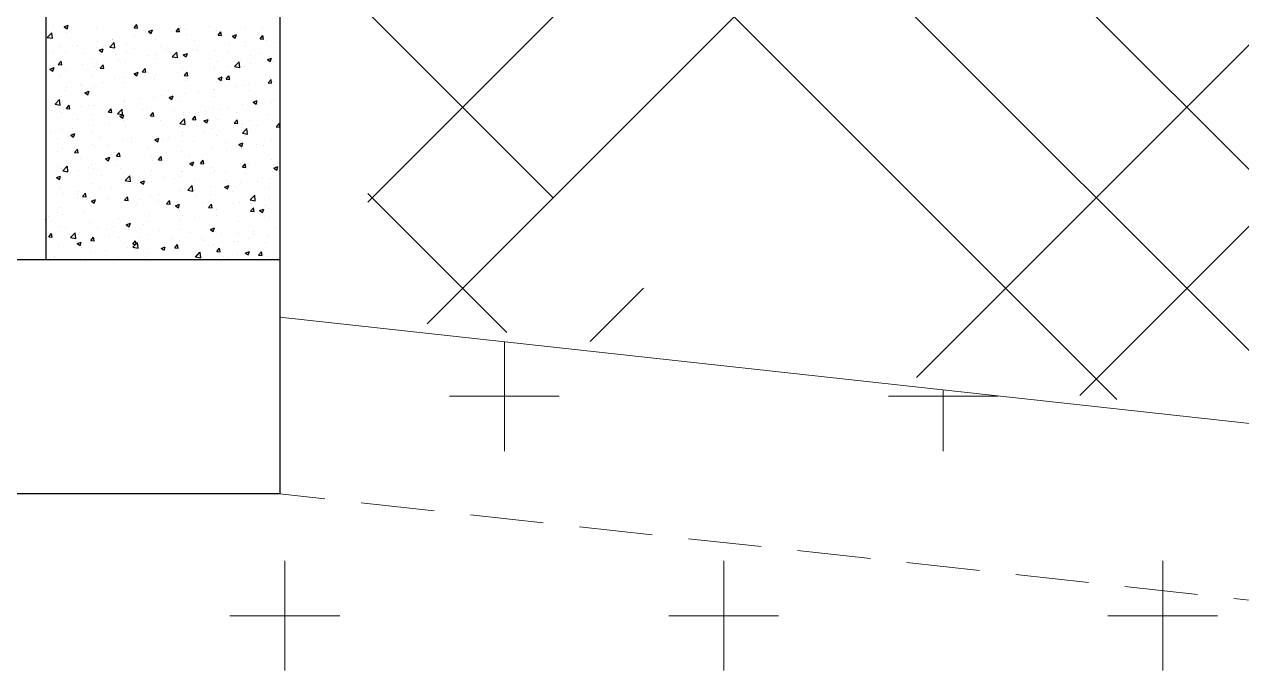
# Model space of a CAD drawing. Header units: millimetres. Extents: x 331487 to 517269, y 198509 to 399936.
# Drawn here: x 392183 to 394263, y 394749 to 395854 of the extents above; entities that cross this region are included whole.
import ezdxf

# ---------------------------------------------------------------- set-up
doc = ezdxf.new("R2010")
doc.units = ezdxf.units.MM
doc.header["$MEASUREMENT"] = 0
doc.linetypes.add('DASHED', pattern=[0.75, 0.5, -0.25])
doc.linetypes.add('DASHED2', pattern=[0.375, 0.25, -0.125])
doc.layers.add('9th_Sunk', color=251, linetype='DASHED', lineweight=5)
doc.layers.add('BEAM', color=1, linetype='Continuous', lineweight=5)
doc.layers.add('COLUMN', color=6, linetype='Continuous')

msp = doc.modelspace()

# ---------------------------------------------------------------- linework, layer by layer
at = {"layer": '9th_Sunk', "linetype": 'Continuous'}
for p, q in [((393707.9, 395250.4), (396025.7, 397568.2)), ((394744.9, 395136.6), (392770.1, 397111.4)), ((392770.1, 395550.1), (394169.5, 396949.5)), ((393986.7, 395219.8), (395561.7, 396794.8)), ((394397.5, 395174.8), (392932.1, 396640.1)), ((392871.6, 395342.1), (393705.5, 396176.1)), ((393086.8, 395557.4), (392770.1, 395874)), ((394050, 395212.9), (393396.1, 395866.7)), ((393007.6, 395327.2), (392770.1, 395564.7)), ((393150.4, 395311.6), (393241.5, 395402.7))]:
    msp.add_line(p, q, dxfattribs=at)
at = {"layer": 'BEAM', "ltscale": 750}
msp.add_line((395120.1, 395079.3), (392620.1, 395353.3), dxfattribs=at)
at = {"layer": 'BEAM', "color": 253, "linetype": 'Continuous', "ltscale": 750}
for p, q in [((393003.6, 395124.5), (393003.6, 395311.2)), ((392909.8, 395218.2), (393097.3, 395218.2)), ((393659.8, 395218.2), (393847.3, 395218.2)), ((393753.6, 395124.5), (393753.6, 395229)), ((392628.6, 394749.5), (392628.6, 394937)), ((393378.6, 394749.5), (393378.6, 394937)), ((394128.6, 394886.1), (394128.6, 394937)), ((394128.6, 394749.5), (394128.6, 394886.1)), ((392534.8, 394843.2), (392722.3, 394843.2)), ((393284.8, 394843.2), (393472.3, 394843.2)), ((394034.8, 394843.2), (394222.3, 394843.2))]:
    msp.add_line(p, q, dxfattribs=at)
at = {"layer": 'BEAM', "linetype": 'DASHED2', "ltscale": 500}
msp.add_line((395120.1, 394777.5), (392620.1, 395051.5), dxfattribs=at)
at = {"layer": 'COLUMN'}
for p, q in [((392220.1, 399936.5), (392220.1, 395451.5)), ((392620.1, 399536.5), (392620.1, 395051.5)), ((392620.1, 395451.5), (382805.7, 395451.5)), ((392620.1, 395051.5), (383205.7, 395051.5))]:
    msp.add_line(p, q, dxfattribs=at)
at = {"layer": 'COLUMN', "color": 2, "linetype": 'Continuous'}
for p, q in [((392222.5, 395831.2), (392230.3, 395839.4)), ((392231.4, 395829.9), (392230.3, 395839.4)), ((392233.6, 395851), (392233.6, 395851)), ((392251.5, 395849.6), (392258.5, 395852.3)), ((392251.5, 395849.6), (392256.5, 395846.3)), ((392255.5, 395840.5), (392255.5, 395840.5)), ((392256.5, 395846.3), (392258.5, 395852.3)), ((392307.4, 395848), (392307.4, 395848)), ((392371, 395848), (392375.8, 395853.7)), ((392371, 395848), (392377, 395847.4)), ((392377, 395847.4), (392375.8, 395853.7)), ((392395.3, 395841.6), (392402.3, 395844.3)), ((392395.3, 395841.6), (392400.2, 395838.3)), ((392400.2, 395838.3), (392402.3, 395844.3)), ((392434.4, 395841.4), (392434.4, 395841.4)), ((392442.7, 395841.7), (392447.5, 395847.4)), ((392442.7, 395841.7), (392448.7, 395841.2)), ((392448.7, 395841.1), (392447.5, 395847.4)), ((392450, 395847.7), (392450, 395847.7)), ((392459.4, 395844.7), (392459.4, 395844.7)), ((392497.3, 395849.7), (392497.3, 395849.7)), ((392511.3, 395842.7), (392511.3, 395842.7)), ((392514.4, 395835.4), (392519.3, 395841.1)), ((392520.4, 395834.9), (392519.3, 395841.1)), ((392561.8, 395849.1), (392561.8, 395849.1)), ((392590.6, 395845.8), (392590.6, 395845.8)), ((392222.6, 395831.2), (392231.4, 395829.9)), ((392308.3, 395824.8), (392308.3, 395824.8)), ((392329.3, 395814.7), (392337.1, 395822.8)), ((392333.3, 395828.1), (392333.3, 395828.1)), ((392333.3, 395827.7), (392333.3, 395827.7)), ((392338.2, 395813.3), (392337.1, 395822.8)), ((392357.5, 395821.8), (392357.5, 395821.8)), ((392371.2, 395833.1), (392371.2, 395833.1)), ((392391.7, 395837.7), (392391.7, 395837.7)), ((392408, 395828.2), (392408, 395828.2)), ((392460, 395835.7), (392460, 395835.7)), ((392473.9, 395825.8), (392473.9, 395825.8)), ((392514.4, 395835.4), (392520.4, 395834.9)), ((392532.3, 395835.8), (392532.3, 395835.8)), ((392534.1, 395818.6), (392534.1, 395818.6)), ((392539, 395833.6), (392546, 395836.3)), ((392539, 395833.6), (392543.9, 395830.3)), ((392543.9, 395830.3), (392546, 395836.3)), ((392559.1, 395821.9), (392559.1, 395821.9)), ((392586.2, 395829.1), (392591, 395834.9)), ((392586.2, 395829.1), (392592.1, 395828.6)), ((392592.1, 395828.6), (392591, 395834.9)), ((392597, 395826.9), (392597, 395826.9)), ((392612.6, 395823.3), (392612.6, 395823.3)), ((392233.3, 395806.5), (392233.3, 395806.5)), ((392245.1, 395816.5), (392245.1, 395816.5)), ((392254.3, 395807.2), (392254.3, 395807.2)), ((392265.6, 395817.7), (392265.6, 395817.7)), ((392275, 395817.7), (392275, 395817.7)), ((392286.7, 395804.3), (392286.7, 395804.3)), ((392306.2, 395814.7), (392306.2, 395814.7)), ((392311.2, 395809.4), (392318.2, 395812.1)), ((392311.2, 395809.4), (392316.2, 395806)), ((392316.2, 395806), (392318.2, 395812.1)), ((392319, 395815.5), (392319, 395815.5)), ((392329.3, 395814.7), (392338.2, 395813.3)), ((392340, 395802), (392340, 395802)), ((392357.3, 395805.8), (392357.3, 395805.8)), ((392372.3, 395813.2), (392372.3, 395813.2)), ((392393.4, 395799.8), (392393.4, 395799.8)), ((392408, 395802), (392408, 395802)), ((392415.6, 395815.8), (392415.6, 395815.8)), ((392425.7, 395811), (392425.7, 395811)), ((392433.1, 395805.3), (392433.1, 395805.3)), ((392436, 395798.1), (392443.8, 395806.2)), ((392436, 395798.1), (392444.9, 395796.8)), ((392444.9, 395796.8), (392443.8, 395806.3)), ((392446.8, 395797.5), (392446.8, 395797.5)), ((392455, 395801.4), (392462, 395804.1)), ((392455, 395801.4), (392459.9, 395798)), ((392458.8, 395802.4), (392458.8, 395802.4)), ((392459.9, 395798), (392462, 395804.1)), ((392471, 395810.3), (392471, 395810.3)), ((392479.1, 395808.7), (392479.1, 395808.7)), ((392510.1, 395809.4), (392510.1, 395809.4)), ((392532.5, 395806.4), (392532.5, 395806.4)), ((392560.6, 395815.8), (392560.6, 395815.8)), ((392570.5, 395800.8), (392570.5, 395800.8)), ((392585.9, 395804.2), (392585.9, 395804.2)), ((392227.2, 395777.1), (392234.2, 395779.8)), ((392227.2, 395777.1), (392232.2, 395773.8)), ((392232.2, 395773.8), (392234.2, 395779.8)), ((392240.7, 395785.7), (392240.7, 395785.7)), ((392241.4, 395785.3), (392246.2, 395791)), ((392241.4, 395785.3), (392247.4, 395784.8)), ((392247.4, 395784.8), (392246.2, 395791)), ((392282, 395785.4), (392282, 395785.4)), ((392299, 395795.8), (392299, 395795.8)), ((392305, 395781.5), (392305, 395781.5)), ((392307, 395788.7), (392307, 395788.7)), ((392313.1, 395779), (392318, 395784.8)), ((392313.1, 395779), (392319.1, 395778.5)), ((392319.1, 395778.5), (392318, 395784.7)), ((392344.9, 395793.7), (392344.9, 395793.7)), ((392356.3, 395788.5), (392356.3, 395788.5)), ((392384.9, 395772.7), (392389.7, 395778.5)), ((392390.8, 395772.2), (392389.7, 395778.5)), ((392406.8, 395794.9), (392406.8, 395794.9)), ((392453.8, 395780.8), (392453.8, 395780.8)), ((392500.2, 395795.3), (392500.2, 395795.3)), ((392507.8, 395779.2), (392507.8, 395779.2)), ((392512.1, 395790.8), (392512.1, 395790.8)), ((392532.8, 395782.4), (392532.8, 395782.4)), ((392542.7, 395781.6), (392550.5, 395789.7)), ((392542.7, 395781.6), (392551.6, 395780.2)), ((392551.6, 395780.2), (392550.5, 395789.7)), ((392553.6, 395793), (392553.6, 395793)), ((392559.4, 395782.5), (392559.4, 395782.5)), ((392570.7, 395787.4), (392570.7, 395787.4)), ((392598.7, 395793.4), (392605.7, 395796)), ((392598.7, 395793.4), (392603.6, 395790)), ((392603.6, 395790), (392605.7, 395796)), ((392606.9, 395790.8), (392606.9, 395790.8)), ((392611.3, 395790), (392611.3, 395790)), ((392245.7, 395766.9), (392245.7, 395766.9)), ((392253, 395774), (392253, 395774)), ((392299.1, 395764.6), (392299.1, 395764.6)), ((392337.2, 395760.8), (392337.2, 395760.8)), ((392352.4, 395762.4), (392352.4, 395762.4)), ((392370.9, 395769.1), (392377.9, 395771.8)), ((392370.9, 395769.1), (392375.9, 395765.8)), ((392375.9, 395765.8), (392377.9, 395771.8)), ((392381.7, 395762.6), (392381.7, 395762.6)), ((392384.9, 395772.7), (392390.8, 395772.2)), ((392395.5, 395770.8), (392395.5, 395770.8)), ((392405.6, 395761.6), (392405.6, 395761.6)), ((392405.8, 395760.1), (392405.8, 395760.1)), ((392406.8, 395765.9), (392406.8, 395765.9)), ((392444.6, 395770.8), (392444.6, 395770.8)), ((392456.6, 395766.5), (392461.4, 395772.2)), ((392456.6, 395766.5), (392462.6, 395765.9)), ((392457.6, 395769.1), (392457.6, 395769.1)), ((392459.2, 395757.9), (392459.2, 395757.9)), ((392462.6, 395765.9), (392461.4, 395772.2)), ((392508.9, 395776.1), (392508.9, 395776.1)), ((392514.6, 395761.1), (392521.6, 395763.8)), ((392514.6, 395761.1), (392519.6, 395757.8)), ((392519.6, 395757.8), (392521.6, 395763.8)), ((392528.3, 395760.2), (392533.1, 395765.9)), ((392528.3, 395760.2), (392534.3, 395759.7)), ((392534.3, 395759.7), (392533.1, 395765.9)), ((392600, 395753.9), (392604.9, 395759.7)), ((392606, 395753.4), (392604.9, 395759.6)), ((392607.6, 395756.3), (392607.6, 395756.3)), ((392610.1, 395756.8), (392610.1, 395756.8)), ((392220.5, 395740.7), (392220.5, 395740.7)), ((392251.8, 395740.7), (392251.8, 395740.7)), ((392255.7, 395746), (392255.7, 395746)), ((392278.9, 395750.7), (392278.9, 395750.7)), ((392280.7, 395749.3), (392280.7, 395749.3)), ((392286.9, 395736.9), (392293.9, 395739.6)), ((392286.9, 395736.9), (392291.9, 395733.5)), ((392291.9, 395733.5), (392293.9, 395739.5)), ((392303.8, 395748.2), (392303.8, 395748.2)), ((392318.6, 395754.2), (392318.6, 395754.2)), ((392355.1, 395755.2), (392355.1, 395755.2)), ((392456.3, 395735.8), (392456.3, 395735.8)), ((392481.5, 395739.7), (392481.5, 395739.7)), ((392506.5, 395743), (392506.5, 395743)), ((392507.7, 395742.9), (392507.7, 395742.9)), ((392512.6, 395755.6), (392512.6, 395755.6)), ((392544.4, 395748), (392544.4, 395748)), ((392558.2, 395749.3), (392558.2, 395749.3)), ((392566, 395753.4), (392566, 395753.4)), ((392566.3, 395741.1), (392566.3, 395741.1)), ((392600, 395753.9), (392606, 395753.4)), ((392619.4, 395751.1), (392619.4, 395751.1)), ((392226.2, 395715.8), (392226.2, 395715.8)), ((392235.8, 395717.3), (392243.6, 395725.4)), ((392235.8, 395717.3), (392244.7, 395715.9)), ((392244.7, 395715.9), (392243.6, 395725.4)), ((392255.3, 395710.1), (392260.1, 395715.8)), ((392261.3, 395709.5), (392260.1, 395715.8)), ((392292.3, 395714.8), (392292.3, 395714.8)), ((392302.5, 395714.9), (392302.5, 395714.9)), ((392353.9, 395721.9), (392353.9, 395721.9)), ((392355.4, 395723.1), (392355.4, 395723.1)), ((392380.5, 395726.4), (392380.5, 395726.4)), ((392404.4, 395728.3), (392404.4, 395728.3)), ((392418.3, 395731.4), (392418.3, 395731.4)), ((392430.6, 395728.9), (392437.6, 395731.5)), ((392430.6, 395728.9), (392435.6, 395725.5)), ((392435.6, 395725.5), (392437.6, 395731.5)), ((392449.7, 395721.1), (392449.7, 395721.1)), ((392508, 395731.1), (392508, 395731.1)), ((392557, 395716), (392557, 395716)), ((392574.3, 395720.8), (392581.3, 395723.5)), ((392574.3, 395720.8), (392579.3, 395717.5)), ((392579.3, 395717.5), (392581.3, 395723.5)), ((392581.3, 395716.9), (392581.3, 395716.9)), ((392590.3, 395719.2), (392590.3, 395719.2)), ((392606.3, 395720.2), (392606.3, 395720.2)), ((392608.9, 395723.5), (392608.9, 395723.5)), ((392229.4, 395706.5), (392229.4, 395706.5)), ((392247.3, 395702.4), (392247.3, 395702.4)), ((392250.6, 395707.4), (392250.6, 395707.4)), ((392254.4, 395709.8), (392254.4, 395709.8)), ((392255.3, 395710.1), (392261.3, 395709.5)), ((392279.6, 395713.5), (392279.6, 395713.5)), ((392300.7, 395700.1), (392300.7, 395700.1)), ((392327, 395703.8), (392331.8, 395709.5)), ((392327, 395703.8), (392333, 395703.3)), ((392333, 395703.3), (392331.8, 395709.5)), ((392333, 395711.3), (392333, 395711.3)), ((392333, 395701.1), (392333, 395701.1)), ((392342.5, 395700.7), (392350.3, 395708.8)), ((392342.5, 395700.7), (392351.4, 395699.4)), ((392346.6, 395696.6), (392353.6, 395699.3)), ((392346.6, 395696.6), (392351.6, 395693.2)), ((392351.4, 395699.4), (392350.3, 395708.8)), ((392351.6, 395693.2), (392353.6, 395699.3)), ((392354.1, 395697.8), (392354.1, 395697.8)), ((392386.3, 395709), (392386.3, 395709)), ((392391.4, 395711.1), (392391.4, 395711.1)), ((392398.7, 395697.5), (392403.6, 395703.3)), ((392398.7, 395697.5), (392404.7, 395697)), ((392403.2, 395695), (392403.2, 395695)), ((392404.7, 395697), (392403.6, 395703.3)), ((392407.4, 395695.6), (392407.4, 395695.6)), ((392439.7, 395706.8), (392439.7, 395706.8)), ((392455.1, 395702.5), (392455.1, 395702.5)), ((392455.2, 395700.3), (392455.2, 395700.3)), ((392460.8, 395693.3), (392460.8, 395693.3)), ((392470.5, 395691.2), (392475.3, 395697)), ((392473.6, 395699.2), (392473.6, 395699.2)), ((392476.4, 395690.7), (392475.3, 395697)), ((392480.2, 395703.6), (392480.2, 395703.6)), ((392493.1, 395704.5), (392493.1, 395704.5)), ((392506.5, 395709.6), (392506.5, 395709.6)), ((392518.1, 395708.6), (392518.1, 395708.6)), ((392532, 395709.2), (392532, 395709.2)), ((392546.5, 395702.3), (392546.5, 395702.3)), ((392599.9, 395700), (392599.9, 395700)), ((392249.4, 395674.1), (392249.4, 395674.1)), ((392266, 395675.4), (392266, 395675.4)), ((392274.7, 395691.1), (392274.7, 395691.1)), ((392301.3, 395681.6), (392301.3, 395681.6)), ((392329.1, 395683.7), (392329.1, 395683.7)), ((392352.7, 395688.6), (392352.7, 395688.6)), ((392354.2, 395687), (392354.2, 395687)), ((392357, 395679.1), (392357, 395679.1)), ((392392, 395692), (392392, 395692)), ((392415.3, 395689.1), (392415.3, 395689.1)), ((392449.2, 395684.2), (392457, 395692.3)), ((392449.3, 395684.2), (392458.2, 395682.8)), ((392458.2, 395682.8), (392457, 395692.3)), ((392470.5, 395691.2), (392476.4, 395690.7)), ((392490.3, 395688.6), (392497.3, 395691.3)), ((392490.3, 395688.6), (392495.3, 395685.2)), ((392495.3, 395685.2), (392497.3, 395691.3)), ((392505.2, 395676.3), (392505.2, 395676.3)), ((392514.2, 395691.1), (392514.2, 395691.1)), ((392542.2, 395685), (392547, 395690.7)), ((392542.2, 395685), (392548.2, 395684.4)), ((392548.2, 395684.4), (392547, 395690.7)), ((392554.9, 395677.4), (392554.9, 395677.4)), ((392555.8, 395682.7), (392555.8, 395682.7)), ((392556, 395667.6), (392563.8, 395675.7)), ((392564.9, 395666.2), (392563.8, 395675.7)), ((392567.6, 395688.8), (392567.6, 395688.8)), ((392570.2, 395674.2), (392570.2, 395674.2)), ((392580, 395680.7), (392580, 395680.7)), ((392607.7, 395690.2), (392607.7, 395690.2)), ((392613.9, 395678.7), (392618.7, 395684.4)), ((392613.9, 395678.7), (392619.9, 395678.2)), ((392617.9, 395685.7), (392617.9, 395685.7)), ((392619.9, 395678.2), (392618.7, 395684.4)), ((392228.1, 395670.4), (392228.1, 395670.4)), ((392240.4, 395659.1), (392240.4, 395659.1)), ((392259.7, 395662.7), (392259.7, 395662.7)), ((392262.6, 395664.3), (392269.6, 395667)), ((392262.6, 395664.3), (392267.5, 395661)), ((392267.5, 395661), (392269.6, 395667)), ((392298.7, 395669.1), (392298.7, 395669.1)), ((392313.1, 395660.4), (392313.1, 395660.4)), ((392351.5, 395655.3), (392351.5, 395655.3)), ((392365.7, 395652.5), (392365.7, 395652.5)), ((392366.5, 395658.2), (392366.5, 395658.2)), ((392402, 395661.7), (392402, 395661.7)), ((392406.3, 395656.3), (392413.3, 395659)), ((392406.3, 395656.3), (392411.3, 395653)), ((392411.3, 395653), (392413.3, 395659)), ((392419.8, 395655.9), (392419.8, 395655.9)), ((392428.9, 395660.8), (392428.9, 395660.8)), ((392453.5, 395654.1), (392453.5, 395654.1)), ((392453.9, 395669.2), (392453.9, 395669.2)), ((392453.9, 395664.1), (392453.9, 395664.1)), ((392473.2, 395653.7), (392473.2, 395653.7)), ((392491.8, 395669.1), (392491.8, 395669.1)), ((392511.8, 395664.2), (392511.8, 395664.2)), ((392556, 395667.6), (392564.9, 395666.2)), ((392606.5, 395656.9), (392606.5, 395656.9)), ((392239.7, 395635.9), (392239.7, 395635.9)), ((392248.2, 395640.8), (392248.2, 395640.8)), ((392269.2, 395634.8), (392274, 395640.6)), ((392269.2, 395634.8), (392275.1, 395634.3)), ((392275.1, 395634.3), (392274, 395640.6)), ((392300.1, 395648.3), (392300.1, 395648.3)), ((392302.8, 395644.2), (392302.8, 395644.2)), ((392327.9, 395647.5), (392327.9, 395647.5)), ((392336.9, 395634.1), (392336.9, 395634.1)), ((392340.9, 395628.6), (392345.7, 395634.3)), ((392346.9, 395628), (392345.7, 395634.3)), ((392395.2, 395644.1), (392395.2, 395644.1)), ((392452.7, 395635.9), (392452.7, 395635.9)), ((392504, 395643), (392504, 395643)), ((392526.6, 395651.4), (392526.6, 395651.4)), ((392528.6, 395638), (392528.6, 395638)), ((392550, 395648.3), (392557, 395651)), ((392550, 395648.3), (392555, 395645)), ((392553.7, 395641.3), (392553.7, 395641.3)), ((392554.5, 395649.4), (392554.5, 395649.4)), ((392555, 395645), (392557, 395651)), ((392580, 395649.2), (392580, 395649.2)), ((392591.5, 395646.3), (392591.5, 395646.3)), ((392220.2, 395614.1), (392220.2, 395614.1)), ((392240.2, 395611.6), (392240.2, 395611.6)), ((392249.1, 395603.3), (392256.8, 395611.4)), ((392258, 395601.9), (392256.9, 395611.4)), ((392278.6, 395624.1), (392278.6, 395624.1)), ((392298.9, 395615), (392298.9, 395615)), ((392322.3, 395624.1), (392329.3, 395626.8)), ((392322.3, 395624.1), (392327.2, 395620.7)), ((392327.2, 395620.7), (392329.3, 395626.8)), ((392339.4, 395613.1), (392339.4, 395613.1)), ((392340.9, 395628.6), (392346.9, 395628)), ((392350.2, 395622), (392350.2, 395622)), ((392400.7, 395628.4), (392400.7, 395628.4)), ((392402.6, 395621.4), (392402.6, 395621.4)), ((392412.6, 395622.3), (392417.4, 395628)), ((392412.6, 395622.3), (392418.6, 395621.8)), ((392418.6, 395621.8), (392417.4, 395628)), ((392427.6, 395624.7), (392427.6, 395624.7)), ((392465.5, 395629.7), (392465.5, 395629.7)), ((392466, 395616.1), (392473, 395618.8)), ((392466, 395616.1), (392471, 395612.7)), ((392471, 395612.7), (392473, 395618.8)), ((392484.3, 395616), (392489.2, 395621.8)), ((392484.3, 395616), (392490.3, 395615.5)), ((392490.3, 395615.5), (392489.2, 395621.8)), ((392553.3, 395616.1), (392553.3, 395616.1)), ((392556.1, 395609.7), (392560.9, 395615.5)), ((392562, 395609.2), (392560.9, 395615.5)), ((392566, 395614.5), (392566, 395614.5)), ((392605.3, 395623.6), (392605.3, 395623.6)), ((392609.7, 395608.1), (392616.7, 395610.8)), ((392614.7, 395604.7), (392616.7, 395610.8)), ((392238.2, 395591.8), (392245.2, 395594.5)), ((392238.2, 395591.8), (392243.2, 395588.5)), ((392243.2, 395588.5), (392245.2, 395594.5)), ((392247, 395607.5), (392247, 395607.5)), ((392249.1, 395603.3), (392258, 395601.9)), ((392261.3, 395598.2), (392261.3, 395598.2)), ((392276.5, 395604.8), (392276.5, 395604.8)), ((392293.6, 395609.3), (392293.6, 395609.3)), ((392301.5, 395608.1), (392301.5, 395608.1)), ((392314.7, 395595.9), (392314.7, 395595.9)), ((392347, 395607.1), (392347, 395607.1)), ((392355.8, 395586.8), (392363.6, 395594.9)), ((392364.7, 395585.4), (392363.6, 395594.9)), ((392368.1, 395593.7), (392368.1, 395593.7)), ((392399.5, 395595.2), (392399.5, 395595.2)), ((392400.4, 395604.8), (392400.4, 395604.8)), ((392421.4, 395591.4), (392421.4, 395591.4)), ((392439.2, 395590.2), (392439.2, 395590.2)), ((392449.4, 395594.5), (392449.4, 395594.5)), ((392451.5, 395602.7), (392451.5, 395602.7)), ((392453.7, 395602.6), (392453.7, 395602.6)), ((392502.3, 395598.5), (392502.3, 395598.5)), ((392502.8, 395609.7), (392502.8, 395609.7)), ((392507.1, 395600.3), (392507.1, 395600.3)), ((392507.7, 395604.5), (392507.7, 395604.5)), ((392527.4, 395601.8), (392527.4, 395601.8)), ((392556.1, 395609.7), (392562, 395609.2)), ((392560.5, 395598.1), (392560.5, 395598.1)), ((392565.2, 395606.8), (392565.2, 395606.8)), ((392590, 395592.5), (392590, 395592.5)), ((392604, 395590.3), (392604, 395590.3)), ((392609.7, 395608.1), (392614.7, 395604.7)), ((392613.9, 395595.8), (392613.9, 395595.8)), ((392245.7, 395574.2), (392245.7, 395574.2)), ((392275.2, 395568.6), (392275.2, 395568.6)), ((392297.7, 395581.7), (392297.7, 395581.7)), ((392313.1, 395573.6), (392313.1, 395573.6)), ((392332.8, 395574.5), (392332.8, 395574.5)), ((392349, 395588.8), (392349, 395588.8)), ((392355.8, 395586.8), (392364.7, 395585.4)), ((392376.3, 395581.9), (392376.3, 395581.9)), ((392382, 395583.8), (392389, 395586.5)), ((392382, 395583.8), (392386.9, 395580.5)), ((392386.9, 395580.5), (392389, 395586.5)), ((392391.1, 395584.5), (392391.1, 395584.5)), ((392401.3, 395585.2), (392401.3, 395585.2)), ((392450.3, 395569.4), (392450.3, 395569.4)), ((392462.5, 395570.2), (392470.3, 395578.3)), ((392462.5, 395570.2), (392471.4, 395568.8)), ((392471.4, 395568.8), (392470.3, 395578.3)), ((392473.4, 395572.5), (392473.4, 395572.5)), ((392474.8, 395589.2), (392474.8, 395589.2)), ((392501.6, 395576.4), (392501.6, 395576.4)), ((392525.7, 395575.8), (392532.7, 395578.5)), ((392525.7, 395575.8), (392530.6, 395572.5)), ((392528.2, 395586.9), (392528.2, 395586.9)), ((392530.6, 395572.5), (392532.7, 395578.5)), ((392531.7, 395582.5), (392531.7, 395582.5)), ((392552.1, 395582.8), (392552.1, 395582.8)), ((392581.6, 395584.6), (392581.6, 395584.6)), ((392602.1, 395575.7), (392602.1, 395575.7)), ((392220.3, 395560.8), (392220.3, 395560.8)), ((392250.2, 395565.3), (392250.2, 395565.3)), ((392273.7, 395558.5), (392273.7, 395558.5)), ((392274.4, 395564.5), (392274.4, 395564.5)), ((392283, 395559.6), (392287.9, 395565.4)), ((392283, 395559.6), (392289, 395559.1)), ((392289, 395559.1), (392287.9, 395565.4)), ((392296.5, 395548.4), (392296.5, 395548.4)), ((392297.9, 395551.6), (392304.9, 395554.3)), ((392297.9, 395551.6), (392302.9, 395548.2)), ((392302.9, 395548.2), (392304.9, 395554.3)), ((392327.1, 395556.3), (392327.1, 395556.3)), ((392347.8, 395555.5), (392347.8, 395555.5)), ((392354.8, 395553.3), (392359.6, 395559.1)), ((392354.8, 395553.3), (392360.7, 395552.8)), ((392356.7, 395552.5), (392356.7, 395552.5)), ((392360.7, 395552.8), (392359.6, 395559.1)), ((392380.5, 395554), (392380.5, 395554)), ((392398.3, 395561.9), (392398.3, 395561.9)), ((392412.9, 395550.8), (392412.9, 395550.8)), ((392415, 395562.5), (392415, 395562.5)), ((392426.5, 395547.1), (392431.3, 395552.8)), ((392432.5, 395546.5), (392431.3, 395552.8)), ((392433.8, 395551.8), (392433.8, 395551.8)), ((392476, 395559.1), (392476, 395559.1)), ((392487.2, 395549.5), (392487.2, 395549.5)), ((392501.1, 395562.4), (392501.1, 395562.4)), ((392538.9, 395567.4), (392538.9, 395567.4)), ((392550.9, 395549.5), (392550.9, 395549.5)), ((392569.2, 395553.6), (392577, 395561.8)), ((392569.2, 395553.7), (392578.1, 395552.3)), ((392578.1, 395552.3), (392577, 395561.8)), ((392602.8, 395557), (392602.8, 395557)), ((392240.1, 395532.5), (392240.1, 395532.5)), ((392244.5, 395540.9), (392244.5, 395540.9)), ((392248.9, 395529.2), (392248.9, 395529.2)), ((392286.8, 395534.2), (392286.8, 395534.2)), ((392298.4, 395542.5), (392298.4, 395542.5)), ((392350, 395542.5), (392350, 395542.5)), ((392375, 395545.8), (392375, 395545.8)), ((392397.1, 395528.6), (392397.1, 395528.6)), ((392426.5, 395547.1), (392432.5, 395546.6)), ((392441.6, 395543.6), (392448.6, 395546.3)), ((392441.6, 395543.6), (392446.6, 395540.2)), ((392446.6, 395540.2), (392448.6, 395546.2)), ((392449, 395536.1), (392449, 395536.1)), ((392453.2, 395527.5), (392453.2, 395527.5)), ((392498.2, 395540.8), (392503, 395546.5)), ((392498.2, 395540.8), (392504.2, 395540.3)), ((392500.4, 395543.1), (392500.4, 395543.1)), ((392504.2, 395540.3), (392503, 395546.5)), ((392511.5, 395537.5), (392511.5, 395537.5)), ((392512.6, 395527.9), (392512.6, 395527.9)), ((392540.6, 395547.2), (392540.6, 395547.2)), ((392569.9, 395547.5), (392569.9, 395547.5)), ((392569.9, 395534.5), (392574.8, 395540.3)), ((392569.9, 395534.5), (392575.9, 395534)), ((392575.9, 395534), (392574.8, 395540.3)), ((392575.8, 395536.3), (392575.8, 395536.3)), ((392585.4, 395535.6), (392592.4, 395538.2)), ((392585.4, 395535.6), (392590.3, 395532.2)), ((392590.3, 395532.2), (392592.4, 395538.2)), ((392594, 395545), (392594, 395545)), ((392600.8, 395539.6), (392600.8, 395539.6)), ((392220.1, 395521.7), (392220.9, 395522)), ((392220.1, 395519.7), (392220.9, 395522)), ((392223.9, 395525.9), (392223.9, 395525.9)), ((392243.3, 395507.6), (392243.3, 395507.6)), ((392254.2, 395507.4), (392254.2, 395507.4)), ((392295.2, 395515.1), (392295.2, 395515.1)), ((392336.6, 395507.5), (392336.6, 395507.5)), ((392346.6, 395522.2), (392346.6, 395522.2)), ((392348.7, 395506.4), (392348.7, 395506.4)), ((392357.6, 395511.3), (392364.6, 395514)), ((392357.6, 395511.3), (392362.6, 395508)), ((392362.6, 395508), (392364.6, 395514)), ((392386.6, 395511.3), (392386.6, 395511.3)), ((392394.9, 395517.5), (392394.9, 395517.5)), ((392449.7, 395519.7), (392449.7, 395519.7)), ((392474.7, 395523), (392474.7, 395523)), ((392499.2, 395509.8), (392499.2, 395509.8)), ((392549.7, 395516.2), (392549.7, 395516.2)), ((392601.6, 395523.7), (392601.6, 395523.7)), ((392221.9, 395496.2), (392221.9, 395496.2)), ((392222.6, 395489.8), (392222.6, 395489.8)), ((392225.2, 395490.7), (392230, 395496.4)), ((392225.2, 395490.7), (392231.2, 395490.2)), ((392231.2, 395490.2), (392230, 395496.4)), ((392260.5, 395494.7), (392260.5, 395494.7)), ((392262.3, 395489.3), (392270.1, 395497.5)), ((392262.3, 395489.4), (392271.2, 395488)), ((392271.2, 395488), (392270.1, 395497.5)), ((392275.3, 395494), (392275.3, 395494)), ((392278.3, 395497.5), (392278.3, 395497.5)), ((392296.9, 395484.4), (392301.7, 395490.2)), ((392302.9, 395483.9), (392301.7, 395490.1)), ((392307.6, 395505.2), (392307.6, 395505.2)), ((392323.7, 395503.1), (392323.7, 395503.1)), ((392328.7, 395491.7), (392328.7, 395491.7)), ((392345.4, 395488.9), (392345.4, 395488.9)), ((392361, 395502.9), (392361, 395502.9)), ((392382.1, 395489.5), (392382.1, 395489.5)), ((392395.9, 395495.3), (392395.9, 395495.3)), ((392414.4, 395500.7), (392414.4, 395500.7)), ((392435.5, 395487.2), (392435.5, 395487.2)), ((392447.8, 395502.8), (392447.8, 395502.8)), ((392467.8, 395498.4), (392467.8, 395498.4)), ((392486.3, 395488.5), (392486.3, 395488.5)), ((392501.3, 395503.3), (392508.3, 395506)), ((392501.3, 395503.3), (392506.3, 395499.9)), ((392506.3, 395499.9), (392508.3, 395506)), ((392521.1, 395496.1), (392521.1, 395496.1)), ((392549.5, 395496.8), (392549.5, 395496.8)), ((392565.7, 395487.9), (392565.7, 395487.9)), ((392574.5, 395500.1), (392574.5, 395500.1)), ((392574.5, 395493.9), (392574.5, 395493.9)), ((392600.4, 395490.4), (392600.4, 395490.4)), ((392612.4, 395505.1), (392612.4, 395505.1)), ((392242.1, 395474.3), (392242.1, 395474.3)), ((392273.6, 395479.1), (392280.6, 395481.7)), ((392273.6, 395479.1), (392278.6, 395475.7)), ((392278.6, 395475.7), (392280.6, 395481.7)), ((392294, 395481.8), (392294, 395481.8)), ((392296.9, 395484.4), (392302.9, 395483.9)), ((392322.4, 395466.9), (392322.4, 395466.9)), ((392360.3, 395471.9), (392360.3, 395471.9)), ((392368.6, 395478.1), (392373.5, 395483.9)), ((392368.6, 395478.1), (392374.6, 395477.6)), ((392369, 395472.8), (392376.8, 395480.9)), ((392369, 395472.8), (392377.9, 395471.4)), ((392374.6, 395477.6), (392373.5, 395483.9)), ((392377.9, 395471.4), (392376.8, 395480.9)), ((392417.3, 395471), (392424.3, 395473.7)), ((392417.3, 395471), (392422.3, 395467.7)), ((392422.3, 395467.7), (392424.3, 395473.7)), ((392423.4, 395480.2), (392423.4, 395480.2)), ((392440.4, 395471.9), (392445.2, 395477.6)), ((392440.4, 395471.9), (392446.3, 395471.3)), ((392446.3, 395471.3), (392445.2, 395477.6)), ((392446.6, 395469.5), (392446.6, 395469.5)), ((392448.4, 395483.5), (392448.4, 395483.5)), ((392449.1, 395467.9), (392449.1, 395467.9)), ((392488.8, 395485), (392488.8, 395485)), ((392498, 395476.5), (392498, 395476.5)), ((392507.4, 395477.9), (392507.4, 395477.9)), ((392512.1, 395465.6), (392516.9, 395471.3)), ((392512.1, 395465.6), (392518.1, 395465.1)), ((392518.1, 395465.1), (392516.9, 395471.3)), ((392542.2, 395482.7), (392542.2, 395482.7)), ((392548.5, 395482.9), (392548.5, 395482.9)), ((392561, 395463), (392568, 395465.7)), ((392566, 395459.7), (392568, 395465.7)), ((392583.8, 395459.3), (392588.6, 395465)), ((392586.1, 395465.7), (392586.1, 395465.7)), ((392589.8, 395458.8), (392588.6, 395465)), ((392589.7, 395465.9), (392589.7, 395465.9)), ((392595.6, 395480.5), (392595.6, 395480.5)), ((392234.2, 395455.3), (392234.2, 395455.3)), ((392234.3, 395456.6), (392234.3, 395456.6)), ((392287.7, 395454.3), (392287.7, 395454.3)), ((392297.3, 395463.6), (392297.3, 395463.6)), ((392341.1, 395452.1), (392341.1, 395452.1)), ((392344.2, 395455.6), (392344.2, 395455.6)), ((392390.8, 395457.8), (392390.8, 395457.8)), ((392394.7, 395462), (392394.7, 395462)), ((392475.8, 395456.2), (392483.5, 395464.4)), ((392475.8, 395456.3), (392484.7, 395454.9)), ((392484.7, 395454.9), (392483.6, 395464.4)), ((392523.2, 395457.4), (392523.2, 395457.4)), ((392531.4, 395455.9), (392531.4, 395455.9)), ((392548.2, 395460.7), (392548.2, 395460.7)), ((392561, 395463), (392566, 395459.7)), ((392583.8, 395459.3), (392589.8, 395458.8)), ((392599.2, 395457.1), (392599.2, 395457.1))]:
    msp.add_line(p, q, dxfattribs=at)

doc.saveas('drawing.dxf')
